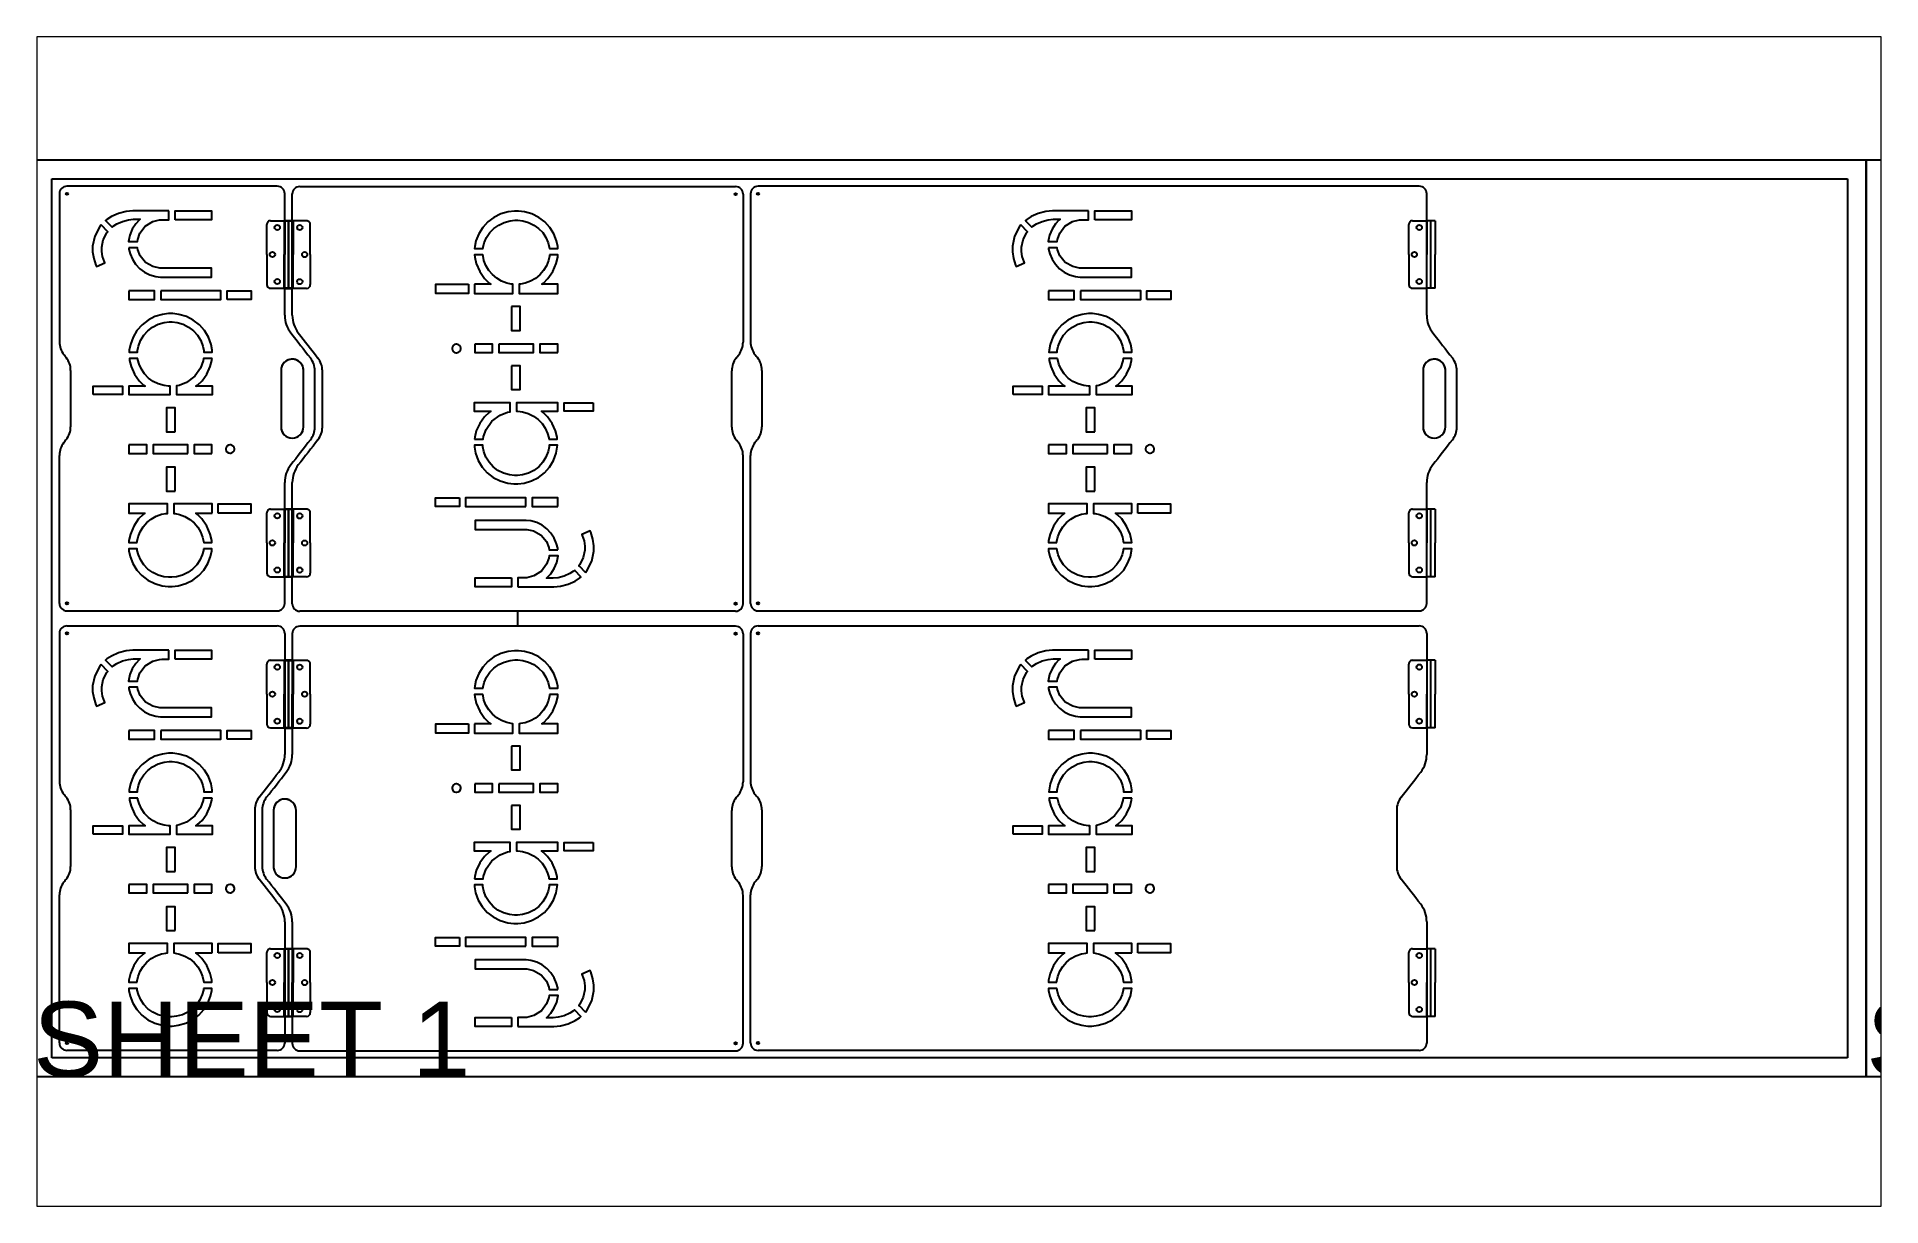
# Paper-space layout 'Sheet1' of a CAD drawing. Header units: millimetres. Extents: x 1 to 406, y 0 to 257.
# The model-space entities are those that its viewports show. They can reach past a viewport. Long polylines and large blocks are cut down to what shows.
import ezdxf

# ---------------------------------------------------------------- set-up
doc = ezdxf.new("R2010")
doc.units = ezdxf.units.MM
doc.header["$LTSCALE"] = 10
doc.linetypes.add('DASHED', pattern=[19.05, 12.7, -6.35])
doc.layers.get('0').update_dxf_attribs({"color": 9})
for name, color, linetype in [('DRILL', 1, 'Continuous'), ('FILLET', 1, 'Continuous'), ('MARGIN', 2, 'DASHED'), ('POCKET', 5, 'Continuous'), ('PROFILE FULL INTERNAL', 1, 'Continuous'), ('SHEET', 2, 'Continuous'), ('TEXT', 9, 'Continuous')]:
    doc.layers.add(name, color=color, linetype=linetype)
doc.styles.get("Standard").update_dxf_attribs({"font": 'arial.ttf'})

# ---------------------------------------------------------------- blocks, each defined once
blk = doc.blocks.new('samwhich')
for p, q in [((325, 1185), (45, 1185)), ((35, 1175), (35, 978.1)), ((335, 1013.3), (335, 1175)), ((50, 940), (50, 865)), ((330, 940), (330, 865)), ((360, 864.5), (360, 939.5)), ((375, 864.5), (375, 939.5)), ((35, 630), (35, 826.9)), ((335, 630), (335, 790.8)), ((45, 620), (325, 620))]:
    blk.add_line(p, q)
for centre, radius, start, end in [((45, 1175), 10, 90, 180), ((325, 1175), 10, 0, 90), ((373.2, 1013.3), 38.2, 180.0383, 217.8016), ((16117.9, 13284.4), 20000, 217.9316, 218.0532), ((62.5, 978.1), 27.5, 180, 218.0378), ((15792.9, 13284.8), 20000, 218.03779, 218.0532), ((22.5, 940), 27.5, 0, 38.0532), ((345, 940), 15, 90, 180), ((345, 940), 15, 0, 90), ((347.5, 939.5), 27.5, 360, 38.0532), ((22.5, 865), 27.5, 321.9468, 0), ((345, 865), 15, 180, 270), ((345, 865), 15, 270, 0), ((347.5, 864.5), 27.5, 321.9468, 360), ((62.5, 826.9), 27.5, 141.9622, 180), ((15792.9, -11479.8), 20000, 141.9468, 141.96221), ((16117.9, -11480.3), 20000, 141.9468, 142.0684), ((373.2, 790.8), 38.2, 142.1984, 179.9617), ((45, 630), 10, 180, 270), ((325, 630), 10, 270, 360)]:
    blk.add_arc(centre, radius, start, end)
blk = doc.blocks.new('D-I-PLY-logo-green_100mm_w')
for points in [[(19.49, 33.43), (21.94, 33.43), (21.94, 42.11), (19.49, 42.11), (19.49, 33.43)], [(76.33, 35.79), (78.65, 35.79), (78.65, 42.15), (76.33, 42.15), (76.33, 35.79)], [(35.46, 36.59), (35.46, 36.67), (35.46, 36.78), (35.54, 37.09), (35.78, 37.44), (36.13, 37.68), (36.45, 37.77), (36.55, 37.77), (36.66, 37.77), (36.99, 37.68), (37.36, 37.44), (37.6, 37.09), (37.69, 36.78), (37.69, 36.67), (37.69, 36.59), (37.69, 36.48), (37.6, 36.14), (37.36, 35.76), (36.99, 35.51), (36.66, 35.41), (36.55, 35.41), (36.45, 35.41), (36.13, 35.51), (35.78, 35.76), (35.54, 36.14), (35.46, 36.48), (35.46, 36.59)], [(9.98, 29.52), (9.59, 29.47), (8.43, 29.18), (7.01, 28.56), (5.72, 27.69), (4.62, 26.61), (3.71, 25.33), (3.02, 23.89), (2.59, 22.31), (2.44, 21.05), (2.44, 20.63), (2.44, 20.22), (2.59, 18.97), (3.02, 17.41), (3.71, 15.98), (4.62, 14.72), (5.72, 13.64), (7.01, 12.78), (8.43, 12.17), (9.59, 11.88), (9.98, 11.83), (9.98, 9.6), (9.47, 9.64), (7.94, 9.96), (6.06, 10.69), (4.36, 11.74), (2.89, 13.1), (1.68, 14.7), (0.77, 16.52), (0.2, 18.51), (0, 20.1), (0, 20.63), (0, 21.17), (0.2, 22.79), (0.77, 24.8), (1.68, 26.64), (2.89, 28.26), (4.36, 29.62), (6.06, 30.68), (7.94, 31.4), (9.47, 31.71), (9.98, 31.75), (9.98, 29.52)], [(19.49, 31.79), (21.94, 31.79), (21.94, 21.6), (19.45, 21.6), (19.41, 21.99), (19.15, 23.15), (18.61, 24.58), (17.85, 25.89), (16.9, 27.03), (15.78, 28), (14.52, 28.75), (13.14, 29.28), (12.03, 29.52), (11.66, 29.56), (11.66, 31.75), (12.24, 31.7), (13.95, 31.31), (16.07, 30.41), (17.95, 29.1), (19.16, 27.9), (19.49, 27.45), (19.49, 31.79)], [(35.41, 31.7), (37.65, 31.7), (37.65, 26.99), (35.41, 26.99), (35.41, 31.7)], [(60.69, 31.79), (60.69, 29.52), (60.03, 29.43), (58.1, 28.73), (55.92, 27.16), (54.3, 24.98), (53.52, 23), (53.41, 22.32), (51.05, 22.32), (51.05, 31.92), (53.28, 31.92), (53.28, 27.49), (53.6, 27.93), (54.74, 29.11), (56.5, 30.4), (58.5, 31.31), (60.14, 31.73), (60.69, 31.79)], [(72.61, 20.76), (72.61, 20.22), (72.4, 18.6), (71.82, 16.59), (70.88, 14.75), (69.64, 13.14), (68.12, 11.79), (66.37, 10.75), (64.43, 10.04), (62.86, 9.75), (62.34, 9.73), (62.34, 11.92), (62.75, 11.95), (63.98, 12.2), (65.49, 12.77), (66.86, 13.61), (68.05, 14.68), (69.02, 15.96), (69.76, 17.42), (70.22, 19.03), (70.38, 20.33), (70.38, 20.76), (70.38, 21.19), (70.22, 22.48), (69.76, 24.09), (69.02, 25.55), (68.05, 26.84), (66.86, 27.92), (65.49, 28.76), (63.98, 29.33), (62.75, 29.57), (62.34, 29.6), (62.34, 31.83), (62.86, 31.81), (64.43, 31.52), (66.37, 30.81), (68.12, 29.76), (69.64, 28.41), (70.88, 26.79), (71.82, 24.95), (72.4, 22.93), (72.61, 21.3), (72.61, 20.76)], [(78.65, 18.11), (76.33, 18.11), (76.33, 34.15), (78.65, 34.15), (78.65, 18.11)], [(90.15, 9.6), (89.74, 9.65), (88.54, 9.95), (87.06, 10.57), (85.73, 11.44), (84.57, 12.52), (83.63, 13.79), (82.92, 15.22), (82.47, 16.78), (82.32, 18.03), (82.32, 18.44), (82.32, 31.66), (84.72, 31.66), (84.72, 18.44), (84.72, 17.85), (85.11, 16.05), (86.23, 14.07), (87.95, 12.65), (89.58, 12), (90.15, 11.92), (90.15, 9.6)], [(97.6, 21.98), (100, 21.98), (100, 31.66), (97.6, 31.66), (97.6, 21.98)], [(35.41, 25.3), (37.65, 25.3), (37.65, 16.08), (35.41, 16.08), (35.41, 25.3)], [(11.66, 11.83), (12.04, 11.86), (13.17, 12.1), (14.57, 12.63), (15.85, 13.41), (16.98, 14.39), (17.93, 15.56), (18.67, 16.89), (19.19, 18.35), (19.42, 19.52), (19.45, 19.92), (21.94, 19.92), (21.94, 9.64), (19.49, 9.64), (19.49, 13.9), (19.16, 13.44), (17.95, 12.23), (16.07, 10.93), (13.95, 10.03), (12.24, 9.65), (11.66, 9.6), (11.66, 11.83)], [(25.39, 21.94), (31.74, 21.94), (31.74, 19.62), (25.39, 19.62), (25.39, 21.94)], [(41.17, 21.94), (47.53, 21.94), (47.53, 19.62), (41.17, 19.62), (41.17, 21.94)], [(60.69, 12), (60.69, 9.77), (60.14, 9.82), (58.5, 10.22), (56.5, 11.1), (54.74, 12.37), (53.6, 13.54), (53.28, 13.98), (53.28, 9.6), (51.05, 9.6), (51.05, 20.63), (53.28, 20.63), (53.29, 20.22), (53.45, 19), (53.88, 17.48), (54.57, 16.1), (55.47, 14.86), (56.57, 13.81), (57.82, 12.97), (59.2, 12.36), (60.32, 12.05), (60.69, 12)], [(100, 20.29), (100, 11.24), (100, 10.66), (99.82, 8.92), (99.29, 6.84), (98.47, 5.01), (97.69, 3.81), (97.39, 3.45), (97.23, 3.59), (95.76, 5.02), (95.62, 5.18), (95.87, 5.47), (96.5, 6.45), (97.16, 7.9), (97.58, 9.5), (97.73, 10.81), (97.73, 11.24), (97.73, 12.67), (97.45, 12.35), (96.51, 11.49), (95.1, 10.55), (93.52, 9.89), (92.23, 9.6), (91.79, 9.56), (91.79, 11.92), (92.35, 11.98), (94, 12.59), (95.85, 13.99), (97.11, 16), (97.59, 17.83), (97.6, 18.44), (97.6, 20.29), (100, 20.29)], [(78.65, 9.6), (76.33, 9.6), (76.33, 16.46), (78.65, 16.46), (78.65, 9.6)], [(37.65, 9.6), (35.41, 9.6), (35.41, 14.44), (37.65, 14.44), (37.65, 9.6)], [(51.05, 0.17), (53.28, 0.17), (53.28, 7.96), (51.05, 7.96), (51.05, 0.17)], [(96.21, 2.27), (95.76, 1.91), (93.18, 0.58), (90.53, 0), (89.64, 0), (89.06, 0), (87.31, 0.27), (85.48, 0.85), (85.14, 1.01), (86.1, 3.24), (86.37, 3.11), (87.79, 2.62), (89.18, 2.4), (89.64, 2.4), (90.28, 2.4), (92.21, 2.83), (94.07, 3.78), (94.4, 4.04), (94.55, 3.88), (96.05, 2.42), (96.21, 2.27)]]:
    blk.add_lwpolyline(points, close=True)
blk = doc.blocks.new('samwhich_rear')
for p, q in [((35, 590), (35, 393.1)), ((45, 600), (325, 600)), ((335, 590), (335, 428.8)), ((50, 355), (50, 280)), ((295, 355), (295, 280)), ((35, 45), (35, 241.9)), ((335, 206.2), (335, 44.5)), ((325, 35), (45, 35))]:
    blk.add_line(p, q)
for centre, radius, start, end in [((45, 590), 10, 90, 180), ((325, 590), 10, 0, 90), ((296.8, 428.8), 38.2, 322.1984, 359.9617), ((62.5, 393.1), 27.5, 180, 218.0378), ((-15447.9, 12699.8), 20000, 321.9468, 322.0684), ((15792.9, 12699.8), 20000, 218.03779, 218.0532), ((22.5, 355), 27.5, 0, 38.0532), ((322.5, 355), 27.5, 141.9468, 180), ((22.5, 280), 27.5, 321.9468, 0), ((322.5, 280), 27.5, 180, 218.0532), ((62.5, 241.9), 27.5, 141.9622, 180), ((15792.9, -12064.8), 20000, 141.9468, 141.96221), ((-15447.9, -12064.8), 20000, 37.9316, 38.0532), ((296.8, 206.2), 38.2, 0.0383, 37.8016), ((45, 45), 10, 180, 270), ((325, 45), 10, 270, 0)]:
    blk.add_arc(centre, radius, start, end)
blk = doc.blocks.new('90mm Hinge')
for p, q in [((-45, 11), (0, 11)), ((-45, 11), (-45, 0)), ((45, 5.5), (-45, 5.5)), ((-45, -19), (-45, 0)), ((-45, 0), (0, 0)), ((45, 11), (0, 11)), ((45, 0), (0, 0)), ((45, 11), (45, 0)), ((45, -19), (45, 0)), ((0, -24), (-40, -24)), ((0, -24), (40, -24))]:
    blk.add_line(p, q)
blk.add_circle((0, -16.5), 3.5)
for centre, start, end in [((-40, -19), 180, 270), ((40, -19), 270, 0)]:
    blk.add_arc(centre, 5, start, end)
at = {"layer": 'DRILL'}
for centre in [(-36, -10), (0, -16.5), (36, -10)]:
    blk.add_circle(centre, 3.5, dxfattribs=at)
blk = doc.blocks.new('short 300')
at = {"layer": 'DRILL'}
for centre in [(45, 1175), (45, 630), (45, 590), (45, 45)]:
    blk.add_circle(centre, 1.5, dxfattribs=at)
at = {"layer": 'FILLET'}
for p, q in [((330, 940), (330, 865)), ((360, 864.5), (360, 939.5))]:
    blk.add_line(p, q, dxfattribs=at)
for centre, start, end in [((345, 940), 356.9749, 180), ((345, 865), 179.9729, 358.2815), ((345, 865), 358.2536, 1.7464), ((345, 865), 358.2536, 1.7464)]:
    blk.add_arc(centre, 15, start, end, dxfattribs=at)
for name in ['samwhich', 'samwhich_rear']:
    blk.add_blockref(name, (0, 0))
at = {"layer": 'POCKET', "rotation": 270}
for p in [(335, 1094.2), (335, 710.4), (335, 509.2), (335, 125.4)]:
    blk.add_blockref('90mm Hinge', p, dxfattribs=at)
at = {"layer": 'PROFILE FULL INTERNAL', "xscale": -5, "yscale": 5, "zscale": 5, "rotation": 270}
for p in [(79.3, 652.5), (79.3, 67.5)]:
    blk.add_blockref('D-I-PLY-logo-green_100mm_w', p, dxfattribs=at)
blk = doc.blocks.new('mid 600')
for p, q in [((-300, 403.8), (-300, 565.5)), ((-290, 575), (290, 575)), ((300, 565), (300, 368.1)), ((-260, 255), (-260, 330)), ((285, 255), (285, 330)), ((300, 20), (300, 216.9)), ((-300, 20), (-300, 181.2)), ((290, 10), (-290, 10)), ((-300, -20), (-300, -180.8)), ((290, -10), (-290, -10)), ((300, -20), (300, -216.9)), ((-340, -254.5), (-340, -329.5)), ((-325, -254.5), (-325, -329.5)), ((-295, -330), (-295, -255)), ((285, -330), (285, -255)), ((300, -565), (300, -368.1)), ((-300, -403.3), (-300, -565)), ((-290, -575), (290, -575))]:
    blk.add_line(p, q)
for centre, radius, start, end in [((-290, 565), 10, 90, 180), ((290, 565), 10, 0, 90), ((-261.8, 403.8), 38.2, 180.0383, 217.8016), ((15482.9, 12674.8), 20000, 217.9316, 218.0532), ((-287.5, 330), 27.5, 0, 38.0532), ((312.5, 330), 27.5, 141.9468, 180), ((-15457.9, 12674.8), 20000, 321.9468, 321.96221), ((272.5, 368.1), 27.5, 321.9622, 0), ((-287.5, 255), 27.5, 321.9468, 360), ((312.5, 255), 27.5, 180, 218.0532), ((15482.9, -12089.8), 20000, 141.9468, 142.0684), ((-15457.9, -12089.8), 20000, 38.03779, 38.0532), ((272.5, 216.9), 27.5, 0, 38.0378), ((-261.8, 181.2), 38.2, 142.1984, 179.9617), ((-290, 20), 10, 180, 270), ((290, 20), 10, 270, 0), ((-290, -20), 10, 90, 180), ((290, -20), 10, 0, 90), ((-338.2, -180.8), 38.2, 322.1984, 359.9617), ((-16082.9, 12090.3), 20000, 321.9468, 322.0684), ((272.5, -216.9), 27.5, 321.9622, 0), ((-312.5, -254.5), 27.5, 141.9468, 180), ((-310, -255), 15, 90, 180), ((-310, -255), 15, 0, 90), ((312.5, -255), 27.5, 141.9468, 180), ((-15457.9, 12089.8), 20000, 321.9468, 321.96221), ((-312.5, -329.5), 27.5, 180, 218.0532), ((-310, -330), 15, 180, 270), ((-310, -330), 15, 270, 0), ((312.5, -330), 27.5, 180, 218.0532), ((-16082.9, -12674.4), 20000, 37.9316, 38.0532), ((-15457.9, -12674.8), 20000, 38.03779, 38.0532), ((272.5, -368.1), 27.5, 0, 38.0378), ((-338.2, -403.3), 38.2, 0.0383, 37.8016), ((-290, -565), 10, 180, 270), ((290, -565), 10, 270, 0)]:
    blk.add_arc(centre, radius, start, end)
at = {"layer": 'DRILL'}
blk.add_line((0, -10), (0, 10), dxfattribs=at)
for centre in [(290, 565), (290, 20), (290, -20), (290, -565)]:
    blk.add_circle(centre, 1.5, dxfattribs=at)
at = {"layer": 'FILLET'}
for p, q in [((-325, -254.5), (-325, -329.5)), ((-295, -330), (-295, -255))]:
    blk.add_line(p, q, dxfattribs=at)
for centre, start, end in [((-310, -255), 359.9729, 178.2815), ((-310, -255), 178.2536, 181.7464), ((-310, -255), 178.2536, 181.7464), ((-310, -330), 176.9749, 0)]:
    blk.add_arc(centre, 15, start, end, dxfattribs=at)
at = {"layer": 'POCKET', "rotation": 89.99999999999999}
for p in [(-300, 484.6), (-300, 100.8), (-300, -100.4), (-300, -484.2)]:
    blk.add_blockref('90mm Hinge', p, dxfattribs=at)
at = {"layer": 'PROFILE FULL INTERNAL', "xscale": -5, "yscale": 5, "zscale": 5, "rotation": 90}
for p in [(101.5, 542.5), (101.5, -42.5)]:
    blk.add_blockref('D-I-PLY-logo-green_100mm_w', p, dxfattribs=at)
blk = doc.blocks.new('large 900')
for p, q in [((2145, 1185), (1265, 1185)), ((1255, 1175), (1255, 978.1)), ((2155, 1013.3), (2155, 1175)), ((1270, 940), (1270, 865)), ((2150, 940), (2150, 865)), ((2180, 864.5), (2180, 939.5)), ((2195, 864.5), (2195, 939.5)), ((1255, 630), (1255, 826.9)), ((2155, 630), (2155, 790.8)), ((1265, 620), (2145, 620)), ((1255, 590), (1255, 393.1)), ((1265, 600), (2145, 600)), ((2155, 590), (2155, 428.8)), ((1270, 355), (1270, 280)), ((2115, 355), (2115, 280)), ((1255, 45), (1255, 241.9)), ((2155, 206.2), (2155, 44.5)), ((2145, 35), (1265, 35))]:
    blk.add_line(p, q)
for centre, radius, start, end in [((1265, 1175), 10, 90, 180), ((2145, 1175), 10, 0, 90), ((2193.2, 1013.3), 38.2, 180.0383, 217.8016), ((17937.9, 13284.4), 20000, 217.9316, 218.0532), ((1282.5, 978.1), 27.5, 180, 218.0378), ((17012.9, 13284.8), 20000, 218.03779, 218.0532), ((1242.5, 940), 27.5, 0, 38.0532), ((2165, 940), 15, 90, 180), ((2165, 940), 15, 0, 90), ((2167.5, 939.5), 27.5, 360, 38.0532), ((1242.5, 865), 27.5, 321.9468, 0), ((2165, 865), 15, 180, 270), ((2165, 865), 15, 270, 0), ((2167.5, 864.5), 27.5, 321.9468, 360), ((1282.5, 826.9), 27.5, 141.9622, 180), ((17012.9, -11479.8), 20000, 141.9468, 141.96221), ((17937.9, -11480.3), 20000, 141.9468, 142.0684), ((2193.2, 790.8), 38.2, 142.1984, 179.9617), ((1265, 630), 10, 180, 270), ((2145, 630), 10, 270, 0), ((1265, 590), 10, 90, 180), ((2145, 590), 10, 0, 90), ((2116.8, 428.8), 38.2, 322.1984, 359.9617), ((1282.5, 393.1), 27.5, 180, 218.0378), ((-13627.9, 12699.8), 20000, 321.9468, 322.0684), ((17012.9, 12699.8), 20000, 218.03779, 218.0532), ((1242.5, 355), 27.5, 0, 38.0532), ((2142.5, 355), 27.5, 141.9468, 180), ((1242.5, 280), 27.5, 321.9468, 0), ((2142.5, 280), 27.5, 180, 218.0532), ((1282.5, 241.9), 27.5, 141.9622, 180), ((17012.9, -12064.8), 20000, 141.9468, 141.96221), ((-13627.9, -12064.8), 20000, 37.9316, 38.0532), ((2116.8, 206.2), 38.2, 0.0383, 37.8016), ((1265, 45), 10, 180, 270), ((2145, 45), 10, 270, 0)]:
    blk.add_arc(centre, radius, start, end)
at = {"layer": 'DRILL'}
for centre in [(1265, 1175), (1265, 630), (1265, 590), (1265, 45)]:
    blk.add_circle(centre, 1.5, dxfattribs=at)
at = {"layer": 'FILLET'}
for p, q in [((2150, 940), (2150, 865)), ((2180, 864.5), (2180, 939.5))]:
    blk.add_line(p, q, dxfattribs=at)
for centre, start, end in [((2165, 940), 356.9749, 180), ((2165, 865), 179.9729, 358.2815), ((2165, 865), 358.2536, 1.7464), ((2165, 865), 358.2536, 1.7464)]:
    blk.add_arc(centre, 15, start, end, dxfattribs=at)
at = {"layer": 'POCKET', "rotation": 270}
for p in [(2155, 1094.2), (2155, 710.4), (2155, 509.2), (2155, 125.4)]:
    blk.add_blockref('90mm Hinge', p, dxfattribs=at)
at = {"layer": 'PROFILE FULL INTERNAL', "xscale": -5, "yscale": 5, "zscale": 5, "rotation": 270}
for p in [(1603.5, 652.5), (1603.5, 67.5)]:
    blk.add_blockref('D-I-PLY-logo-green_100mm_w', p, dxfattribs=at)

msp = doc.modelspace()

# ---------------------------------------------------------------- linework, layer by layer
at = {"layer": 'MARGIN'}
for points in [[(25, 25), (25, 1195), (2415, 1195), (2415, 25)], [(2465, 25), (2465, 1195), (4855, 1195), (4855, 25)]]:
    msp.add_lwpolyline(points, close=True, dxfattribs=at)
at = {"layer": 'SHEET'}
for points in [[(0, 0), (0, 1220), (2440, 1220), (2440, 0)], [(2440, 0), (2440, 1220), (4880, 1220), (4880, 0)]]:
    msp.add_lwpolyline(points, close=True, dxfattribs=at)

# ---------------------------------------------------------------- block references
at = {"layer": 'DRILL'}
for name, p in [('short 300', (0, 0)), ('mid 600', (645, 609.5)), ('large 900', (-300, 0))]:
    msp.add_blockref(name, p, dxfattribs=at)

# ---------------------------------------------------------------- texts
at = {"layer": 'TEXT'}
for s, p in [('SHEET 1', (0, 0)), ('SHEET 2', (2440, 0))]:
    msp.add_text(s, height=100, dxfattribs=at).set_placement(p)

psp = doc.layouts.new('Sheet1')

# ---------------------------------------------------------------- viewports
at = {"layer": '0'}
psp.add_viewport(center=(203.14, 128.29), size=(404.81, 256.5909), view_center_point=(1232.39, 605.86), view_height=1555.9413, dxfattribs=at)

doc.saveas('drawing.dxf')
